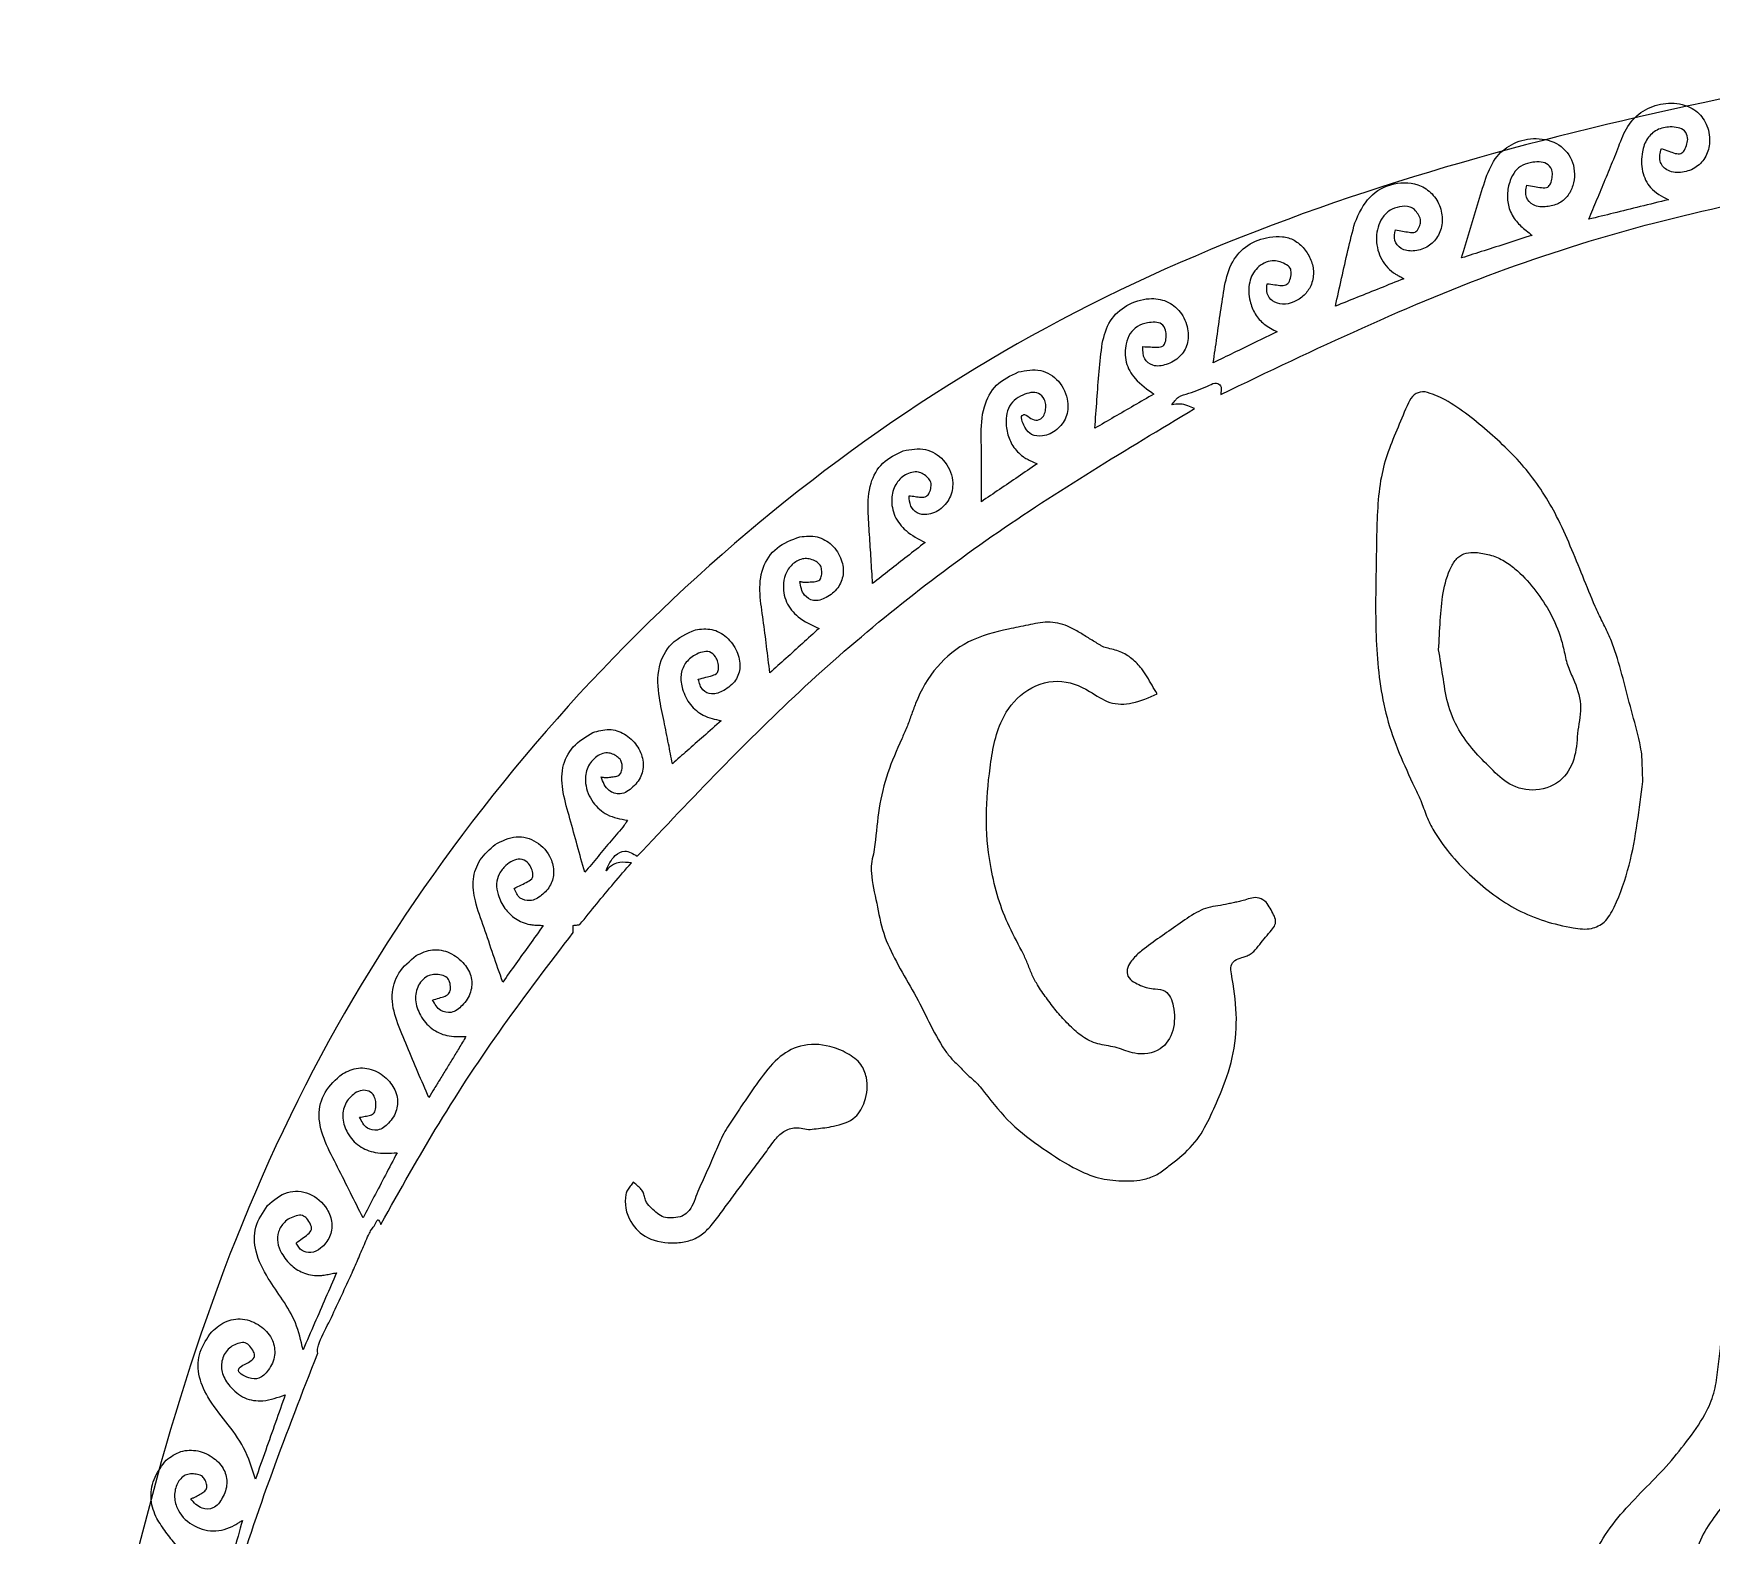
# Model space of a CAD drawing. Extents: x 5.5 to 104.1, y 3.5 to 34.4.
# Drawn here: x 73.72 to 85.98, y 23.42 to 34.4 of the extents above; entities that cross this region are included whole.
import ezdxf

# ---------------------------------------------------------------- set-up
doc = ezdxf.new("R2010")
doc.units = 0
doc.layers.add('Hallsi_Goblin_Coin_Outlines', color=7, linetype='CONTINUOUS')

msp = doc.modelspace()

# ---------------------------------------------------------------- linework, layer by layer
at = {"layer": 'Hallsi_Goblin_Coin_Outlines', "color": 7}
for points in [[(85.267375, 33.481397)], [(84.332513, 33.342756)], [(83.375075, 33.016083)], [(82.422575, 32.553592)], [(81.52793, 32.134844)], [(80.915508, 31.926)], [(80.074133, 31.349914)], [(79.317425, 30.720558)], [(78.555072, 30.041108)], [(83.987708, 29.895305)], [(81.92925, 29.573572)], [(77.804714, 29.289692)], [(85.480311, 28.931516)], [(77.089633, 28.471247)], [(76.513547, 27.659153)], [(75.973797, 26.794495)], [(79.379972, 26.386578)], [(75.427344, 25.832117)], [(75.018122, 24.908192)], [(74.685805, 23.970156)]]:
    msp.add_lwpolyline(points, close=True, dxfattribs=at)
for points, knots in [([(88.60183, 34.400031), (86.001882, 33.942829), (80.857186, 33.038132), (74.931574, 27.039906), (74.12607, 21.833626), (73.716019, 19.183314)], [0, 0, 0, 0, 7.789711, 15.41404, 23.319789, 23.319789, 23.319789, 23.319789]), ([(85.267375, 33.481397), (85.277145, 33.506496), (85.296682, 33.556682), (85.325089, 33.632061), (85.36952, 33.729118), (85.458259, 33.831909), (85.608185, 33.894063), (85.758457, 33.893951), (85.885976, 33.834058), (85.959322, 33.724787), (85.976841, 33.601036), (85.942483, 33.48734), (85.862358, 33.408827), (85.759385, 33.378388), (85.656809, 33.388484), (85.591844, 33.469507), (85.607747, 33.528004), (85.616272, 33.559361)], [0, 0, 0, 0, 0.080802, 0.161572, 0.241602, 0.400723, 0.554768, 0.714349, 0.838489, 0.961312, 1.092842, 1.201181, 1.305879, 1.414501, 1.516154, 1.596105, 1.688476, 1.688476, 1.688476, 1.688476]), ([(84.332513, 33.342756), (84.355199, 33.3988), (84.39764, 33.503646), (84.536763, 33.609155), (84.701946, 33.645119), (84.874263, 33.604154), (84.985382, 33.461152), (84.984937, 33.311016), (84.933699, 33.207399), (84.863801, 33.151235), (84.775771, 33.130257), (84.682991, 33.132077), (84.615434, 33.204769), (84.62574, 33.261344), (84.631316, 33.291956)], [0, 0, 0, 0, 0.178424, 0.333788, 0.501189, 0.673379, 0.835217, 1.00468, 1.093598, 1.175201, 1.263752, 1.362682, 1.437784, 1.526329, 1.526329, 1.526329, 1.526329]), ([(85.616272, 33.559361), (85.634234, 33.553174), (85.668331, 33.541429), (85.7132, 33.523594), (85.759962, 33.516622), (85.789341, 33.551647), (85.803891, 33.591288), (85.812455, 33.640918), (85.790574, 33.69304), (85.735826, 33.714853), (85.66666, 33.720034), (85.581594, 33.703309), (85.504663, 33.633797), (85.469264, 33.522829), (85.46725, 33.394577), (85.531717, 33.255947), (85.619809, 33.210282), (85.667777, 33.185417)], [0, 0, 0, 0, 0.056664, 0.107568, 0.148768, 0.184285, 0.232347, 0.276967, 0.332716, 0.385271, 0.44384, 0.541472, 0.63571, 0.739246, 0.881941, 1.013947, 1.171758, 1.171758, 1.171758, 1.171758]), ([(82.396469, 31.762311), (83.08264, 32.091314), (84.452899, 32.748323), (86.669675, 33.315728), (88.57215, 33.489925), (90.095183, 33.423266), (91.226756, 33.289342), (91.959508, 33.12502), (92.322577, 33.0436)], [0, 0, 0, 0, 2.278412, 4.549913, 6.821731, 7.983031, 9.118994, 10.234635, 10.234635, 10.234635, 10.234635]), ([(84.631316, 33.291956), (84.650415, 33.288548), (84.686765, 33.282064), (84.736075, 33.273584), (84.784214, 33.269329), (84.8096, 33.305964), (84.818507, 33.344676), (84.821892, 33.39479), (84.794205, 33.446264), (84.734585, 33.463523), (84.670686, 33.460346), (84.601853, 33.44333), (84.542181, 33.394863), (84.50405, 33.317788), (84.484665, 33.22359), (84.498566, 33.117091), (84.541528, 33.040482), (84.58959, 32.991197), (84.629685, 32.959158), (84.656551, 32.936472), (84.670475, 32.924714)], [0, 0, 0, 0, 0.057776, 0.109958, 0.155501, 0.186522, 0.232476, 0.275478, 0.335218, 0.389879, 0.451128, 0.527527, 0.598103, 0.67383, 0.781121, 0.882538, 0.989382, 1.037702, 1.088527, 1.143206, 1.143206, 1.143206, 1.143206]), ([(85.086047, 33.042542), (85.105795, 33.090293), (85.145796, 33.187019), (85.206268, 33.333292), (85.246928, 33.43184), (85.267375, 33.481397)], [0, 0, 0, 0, 0.15502, 0.314014, 0.474841, 0.474841, 0.474841, 0.474841]), ([(83.375075, 33.016083), (83.405449, 33.084409), (83.463727, 33.215503), (83.656692, 33.319991), (83.838695, 33.309634), (83.955754, 33.221965), (84.010888, 33.118246), (84.019264, 33.00395), (83.981128, 32.901878), (83.903032, 32.830809), (83.807233, 32.80406), (83.714033, 32.816184), (83.655466, 32.886259), (83.666697, 32.938235), (83.672466, 32.964931)], [0, 0, 0, 0, 0.218896, 0.419993, 0.617057, 0.729528, 0.844403, 0.958934, 1.063278, 1.160285, 1.264001, 1.353732, 1.427731, 1.505871, 1.505871, 1.505871, 1.505871]), ([(84.155772, 32.759614), (84.174879, 32.823845), (84.213334, 32.953113), (84.270436, 33.148049), (84.311781, 33.277728), (84.332513, 33.342756)], [0, 0, 0, 0, 0.20104, 0.404603, 0.609354, 0.609354, 0.609354, 0.609354]), ([(83.672466, 32.964931), (83.689519, 32.961705), (83.722602, 32.955446), (83.768851, 32.947653), (83.813465, 32.941132), (83.840674, 32.971433), (83.853038, 33.003438), (83.858204, 33.043623), (83.837945, 33.079782), (83.814519, 33.112895), (83.767732, 33.139958), (83.702193, 33.137318), (83.627718, 33.112281), (83.555838, 33.037031), (83.521526, 32.909658), (83.551705, 32.760675), (83.622182, 32.672208), (83.679238, 32.637991), (83.704692, 32.623913), (83.722804, 32.613604), (83.732791, 32.607919)], [0, 0, 0, 0, 0.051735, 0.100368, 0.145148, 0.173395, 0.213756, 0.248753, 0.290013, 0.333569, 0.369737, 0.446865, 0.521081, 0.601506, 0.747938, 0.897547, 1.044219, 1.068964, 1.09701, 1.131484, 1.131484, 1.131484, 1.131484]), ([(85.667777, 33.185417), (85.598742, 33.168443), (85.465091, 33.135582), (85.271187, 33.087929), (85.146303, 33.057314), (85.086047, 33.042542)], [0, 0, 0, 0, 0.213274, 0.412896, 0.599019, 0.599019, 0.599019, 0.599019]), ([(83.233258, 32.407189), (83.248456, 32.475074), (83.278829, 32.610735), (83.322669, 32.814521), (83.357611, 32.948917), (83.375075, 33.016083)], [0, 0, 0, 0, 0.208701, 0.417071, 0.625245, 0.625245, 0.625245, 0.625245]), ([(82.422575, 32.553592), (82.43712, 32.615519), (82.464162, 32.730653), (82.587238, 32.864424), (82.725722, 32.912697), (82.844619, 32.920654), (82.936872, 32.893949), (83.008088, 32.829214), (83.05831, 32.747382), (83.078822, 32.651329), (83.060529, 32.557969), (83.006632, 32.48169), (82.932916, 32.433848), (82.849527, 32.413535), (82.772182, 32.436577), (82.725612, 32.499653), (82.730751, 32.547053), (82.733372, 32.571231)], [0, 0, 0, 0, 0.188244, 0.349977, 0.520308, 0.615264, 0.704629, 0.799671, 0.896919, 0.988892, 1.087892, 1.173009, 1.262113, 1.34653, 1.422799, 1.490806, 1.561609, 1.561609, 1.561609, 1.561609]), ([(84.670475, 32.924714), (84.611234, 32.905651), (84.494545, 32.868104), (84.322959, 32.813126), (84.210627, 32.777172), (84.155772, 32.759614)], [0, 0, 0, 0, 0.186697, 0.367743, 0.540534, 0.540534, 0.540534, 0.540534]), ([(82.733372, 32.571231), (82.752309, 32.568993), (82.788073, 32.564766), (82.835266, 32.556467), (82.883009, 32.560544), (82.903416, 32.603443), (82.911984, 32.643348), (82.906451, 32.691427), (82.864223, 32.716586), (82.820473, 32.735969), (82.746519, 32.742439), (82.652857, 32.696298), (82.593765, 32.577662), (82.599961, 32.454031), (82.641647, 32.347928), (82.711675, 32.268784), (82.773918, 32.236757), (82.80675, 32.219864)], [0, 0, 0, 0, 0.056892, 0.107448, 0.147348, 0.186448, 0.236293, 0.273714, 0.320537, 0.371993, 0.419199, 0.538412, 0.657876, 0.796833, 0.897125, 0.995693, 1.105727, 1.105727, 1.105727, 1.105727]), ([(82.340377, 31.993028), (82.349187, 32.054977), (82.36687, 32.179328), (82.392849, 32.366395), (82.412654, 32.491119), (82.422575, 32.553592)], [0, 0, 0, 0, 0.187717, 0.376809, 0.566569, 0.566569, 0.566569, 0.566569]), ([(83.732791, 32.607919), (83.675095, 32.584714), (83.56206, 32.539251), (83.395536, 32.472375), (83.286723, 32.428665), (83.233258, 32.407189)], [0, 0, 0, 0, 0.186566, 0.365503, 0.538355, 0.538355, 0.538355, 0.538355]), ([(81.52793, 32.134844), (81.54268, 32.192643), (81.571217, 32.304467), (81.705331, 32.422726), (81.856318, 32.47166), (82.00275, 32.45277), (82.108159, 32.367537), (82.160036, 32.250006), (82.159182, 32.128278), (82.098762, 32.028579), (82.004064, 31.976902), (81.903534, 31.96019), (81.824511, 32.021419), (81.825493, 32.079795), (81.826027, 32.111561)], [0, 0, 0, 0, 0.175243, 0.339049, 0.5106, 0.638765, 0.764754, 0.898937, 1.011662, 1.117055, 1.230885, 1.328451, 1.404213, 1.494651, 1.494651, 1.494651, 1.494651]), ([(81.826027, 32.111561), (81.844588, 32.110624), (81.879959, 32.108839), (81.927783, 32.105668), (81.973955, 32.109195), (81.993651, 32.147858), (81.996594, 32.187389), (81.995184, 32.235028), (81.967418, 32.281952), (81.91205, 32.29167), (81.85201, 32.284794), (81.783911, 32.264653), (81.727453, 32.207282), (81.694455, 32.115838), (81.69132, 31.993693), (81.770536, 31.85865), (81.857069, 31.798353), (81.905755, 31.764428)], [0, 0, 0, 0, 0.055386, 0.10555, 0.1484, 0.179721, 0.224687, 0.267991, 0.322018, 0.371326, 0.425628, 0.505152, 0.578131, 0.657499, 0.792652, 0.930009, 1.10671, 1.10671, 1.10671, 1.10671]), ([(82.80675, 32.219864), (82.752438, 32.193444), (82.646347, 32.141835), (82.49092, 32.066161), (82.389752, 32.017014), (82.340377, 31.993028)], [0, 0, 0, 0, 0.181191, 0.353933, 0.518611, 0.518611, 0.518611, 0.518611]), ([(81.474308, 31.514308), (81.479564, 31.583891), (81.490026, 31.722392), (81.5039, 31.929614), (81.519935, 32.066558), (81.52793, 32.134844)], [0, 0, 0, 0, 0.209351, 0.4167, 0.622924, 0.622924, 0.622924, 0.622924]), ([(80.644927, 30.977381), (80.645119, 31.030862), (80.645497, 31.136545), (80.647507, 31.293854), (80.641796, 31.471839), (80.647639, 31.65972), (80.743811, 31.84592), (80.857607, 31.898995), (80.915508, 31.926)], [0, 0, 0, 0, 0.160464, 0.317085, 0.471687, 0.695469, 0.875979, 1.062966, 1.062966, 1.062966, 1.062966]), ([(80.915508, 31.926), (80.970727, 31.936652), (81.077112, 31.957174), (81.223679, 31.864947), (81.285175, 31.72696), (81.272835, 31.592188), (81.200916, 31.496942), (81.106198, 31.452121), (81.007082, 31.460011), (80.961487, 31.516828), (80.922228, 31.608318), (80.955039, 31.613672), (80.957927, 31.614642), (80.97801, 31.61117), (81.002483, 31.583182), (81.056335, 31.565204), (81.100474, 31.597399), (81.114849, 31.642705), (81.117373, 31.685933), (81.10644, 31.73447), (81.066021, 31.774566), (81.004321, 31.778143), (80.94315, 31.757184), (80.882178, 31.721767), (80.836538, 31.659924), (80.822125, 31.574885), (80.830504, 31.479518), (80.870597, 31.380264), (80.928195, 31.320122), (80.979098, 31.288817), (81.014134, 31.272417), (81.038535, 31.260192), (81.05168, 31.253606)], [0, 0, 0, 0, 0.163294, 0.314607, 0.478005, 0.592988, 0.704292, 0.819079, 0.898935, 0.971073, 1.062598, 1.065817, 1.069112, 1.071571, 1.12585, 1.174464, 1.227122, 1.26836, 1.314586, 1.355853, 1.414722, 1.469796, 1.531619, 1.607612, 1.677992, 1.754049, 1.860847, 1.962212, 2.069392, 2.103446, 2.141217, 2.185333, 2.185333, 2.185333, 2.185333]), ([(82.036636, 31.686111), (82.044374, 31.695142), (82.057115, 31.710012), (82.071023, 31.730708), (82.103399, 31.754677), (82.162345, 31.768101), (82.237753, 31.79857), (82.303089, 31.823721), (82.357065, 31.851871), (82.403364, 31.824692), (82.39777, 31.790717), (82.395567, 31.771316), (82.396451, 31.766757), (82.396463, 31.763842), (82.396469, 31.762311)], [0, 0, 0, 0, 0.035723, 0.058822, 0.074028, 0.155187, 0.236262, 0.317113, 0.370936, 0.404418, 0.453793, 0.458859, 0.463003, 0.467592, 0.467592, 0.467592, 0.467592]), ([(85.480311, 28.931516), (85.467516, 28.831209), (85.441399, 28.626479), (85.387352, 28.314567), (85.303624, 28.072339), (85.213672, 27.90219), (85.096775, 27.844331), (84.871953, 27.872696), (84.559515, 27.969457), (84.219985, 28.22731), (84.007176, 28.467895), (83.901483, 28.663922), (83.864892, 28.779645), (83.749691, 29.017104), (83.584924, 29.387812), (83.521669, 29.932911), (83.528026, 30.369292), (83.533569, 30.704019), (83.539452, 30.933281), (83.560671, 31.148836), (83.615102, 31.345609), (83.692731, 31.52204), (83.746566, 31.662672), (83.8006, 31.763357), (83.874073, 31.789144), (83.927845, 31.769288), (83.966529, 31.753023), (83.990309, 31.745904), (84.125475, 31.674561), (84.345851, 31.501741), (84.640642, 31.220805), (84.831704, 30.923759), (84.951079, 30.65357), (85.041813, 30.4322), (85.11475, 30.246859), (85.182599, 30.103427), (85.236062, 29.998362), (85.291889, 29.849058), (85.343609, 29.655203), (85.404107, 29.420762), (85.455172, 29.241349), (85.476349, 29.109412), (85.476421, 29.024166), (85.478947, 28.96401), (85.480311, 28.931516)], [0, 0, 0, 0, 0.303584, 0.619624, 0.945327, 1.076342, 1.179954, 1.312877, 1.74093, 2.150884, 2.574458, 2.693904, 2.816065, 2.937266, 3.485378, 4.022088, 4.565902, 4.796132, 5.026164, 5.254163, 5.443633, 5.636327, 5.829548, 5.90237, 5.966072, 6.042804, 6.067615, 6.092518, 6.11692, 6.52495, 6.926798, 7.33444, 7.573317, 7.812764, 8.052229, 8.170507, 8.288697, 8.405604, 8.647848, 8.890086, 9.132284, 9.206833, 9.289918, 9.387512, 9.387512, 9.387512, 9.387512]), ([(78.128916, 28.384817), (78.529148, 28.808784), (79.330243, 29.657387), (80.700494, 30.757751), (81.702486, 31.357836), (82.2035, 31.657889)], [0, 0, 0, 0, 1.747872, 3.498505, 5.249262, 5.249262, 5.249262, 5.249262]), ([(81.905755, 31.764428), (81.857289, 31.736299), (81.760945, 31.680384), (81.617105, 31.597054), (81.521758, 31.541804), (81.474308, 31.514308)], [0, 0, 0, 0, 0.168112, 0.334181, 0.498705, 0.498705, 0.498705, 0.498705]), ([(82.2035, 31.657889), (82.186906, 31.665396), (82.153331, 31.680586), (82.096542, 31.69579), (82.057267, 31.689445), (82.036636, 31.686111)], [0, 0, 0, 0, 0.054742, 0.110763, 0.172759, 0.172759, 0.172759, 0.172759]), ([(79.850119, 30.379775), (79.846228, 30.439598), (79.838496, 30.558486), (79.82798, 30.736179), (79.812862, 30.920021), (79.820721, 31.104594), (79.914076, 31.273557), (80.020211, 31.32419), (80.074133, 31.349914)], [0, 0, 0, 0, 0.179866, 0.357454, 0.533727, 0.734263, 0.904178, 1.079659, 1.079659, 1.079659, 1.079659]), ([(80.074133, 31.349914), (80.129079, 31.360097), (80.235538, 31.379826), (80.381007, 31.287871), (80.445199, 31.150427), (80.428365, 31.015157), (80.35641, 30.920835), (80.261621, 30.875689), (80.173276, 30.887828), (80.120701, 30.945982), (80.117932, 30.995109), (80.116466, 31.021125)], [0, 0, 0, 0, 0.1623, 0.31446, 0.476671, 0.591919, 0.705726, 0.81912, 0.890236, 0.958104, 1.0345, 1.0345, 1.0345, 1.0345]), ([(80.116466, 31.021125), (80.131401, 31.019255), (80.16097, 31.015553), (80.202256, 31.009305), (80.244278, 31.011666), (80.267638, 31.045525), (80.277865, 31.080985), (80.278873, 31.12219), (80.253597, 31.154729), (80.222786, 31.180257), (80.16611, 31.202602), (80.082626, 31.181252), (80.010117, 31.104764), (79.980504, 30.99232), (80.004082, 30.866358), (80.095381, 30.750319), (80.184521, 30.704958), (80.233589, 30.679989)], [0, 0, 0, 0, 0.044966, 0.089025, 0.127891, 0.160774, 0.20329, 0.239976, 0.278368, 0.321262, 0.359916, 0.456816, 0.556563, 0.664173, 0.793399, 0.927078, 1.090766, 1.090766, 1.090766, 1.090766]), ([(81.05168, 31.253606), (81.005452, 31.222178), (80.914003, 31.160006), (80.77841, 31.067944), (80.689044, 31.007312), (80.644927, 30.977381)], [0, 0, 0, 0, 0.167699, 0.331744, 0.491679, 0.491679, 0.491679, 0.491679]), ([(79.099408, 29.725725), (79.090964, 29.790795), (79.074219, 29.919839), (79.051521, 30.112748), (79.019974, 30.301558), (79.031261, 30.492589), (79.142363, 30.655633), (79.258303, 30.698632), (79.317425, 30.720558)], [0, 0, 0, 0, 0.196869, 0.390421, 0.582362, 0.771953, 0.950271, 1.135817, 1.135817, 1.135817, 1.135817]), ([(79.317425, 30.720558), (79.36071, 30.724828), (79.445018, 30.733145), (79.560557, 30.665614), (79.62635, 30.561242), (79.643566, 30.444487), (79.60028, 30.339659), (79.51856, 30.27496), (79.422645, 30.240615), (79.334487, 30.296003), (79.324108, 30.358335), (79.31813, 30.394239)], [0, 0, 0, 0, 0.127658, 0.248644, 0.378233, 0.486997, 0.590257, 0.701143, 0.79547, 0.872548, 0.977267, 0.977267, 0.977267, 0.977267]), ([(80.233589, 30.679989), (80.18971, 30.64563), (80.103182, 30.577875), (79.975361, 30.4778), (79.891412, 30.412095), (79.850119, 30.379775)], [0, 0, 0, 0, 0.167193, 0.329696, 0.487008, 0.487008, 0.487008, 0.487008]), ([(79.31813, 30.394239), (79.322066, 30.393454), (79.329617, 30.391949), (79.340435, 30.389239), (79.361451, 30.38929), (79.392268, 30.391), (79.430026, 30.39074), (79.467052, 30.403412), (79.478641, 30.441257), (79.47951, 30.477866), (79.469008, 30.51751), (79.435655, 30.541681), (79.398604, 30.558104), (79.342245, 30.565975), (79.273619, 30.535907), (79.216467, 30.46796), (79.189858, 30.364335), (79.209089, 30.239089), (79.308452, 30.117621), (79.404549, 30.075181), (79.458536, 30.051339)], [0, 0, 0, 0, 0.012051, 0.023119, 0.033276, 0.074832, 0.11545, 0.148148, 0.182202, 0.224131, 0.260065, 0.298961, 0.342013, 0.381929, 0.465975, 0.552736, 0.640446, 0.779532, 0.916137, 1.091264, 1.091264, 1.091264, 1.091264]), ([(83.987708, 29.895305), (83.9982, 29.832058), (84.019697, 29.702462), (84.04708, 29.501112), (84.124772, 29.313545), (84.239961, 29.156581), (84.369164, 29.028867), (84.50297, 28.895398), (84.704649, 28.848406), (84.904035, 28.93031), (84.995813, 29.117274), (85.000311, 29.305989), (85.04231, 29.497819), (84.984522, 29.658422), (84.925188, 29.78421), (84.904237, 29.893663), (84.868434, 30.029618), (84.797692, 30.184037), (84.685675, 30.347471), (84.571329, 30.471179), (84.460433, 30.553181), (84.361147, 30.591781), (84.269642, 30.607739), (84.187839, 30.606452), (84.120776, 30.570497), (84.057672, 30.468981), (84.014453, 30.310967), (83.999114, 30.10505), (83.991575, 29.966409), (83.987708, 29.895305)], [0, 0, 0, 0, 0.19245, 0.394334, 0.607538, 0.79329, 0.974063, 1.154612, 1.350272, 1.558811, 1.74824, 1.936915, 2.126063, 2.323499, 2.431874, 2.543782, 2.655583, 2.853625, 3.049184, 3.248299, 3.356248, 3.459867, 3.564413, 3.634224, 3.70107, 3.782373, 3.984294, 4.187259, 4.400942, 4.400942, 4.400942, 4.400942]), ([(81.92925, 29.573572), (81.870685, 29.546428), (81.76245, 29.496263), (81.575724, 29.49254), (81.419716, 29.612381), (81.199577, 29.69625), (80.940521, 29.601506), (80.75833, 29.358458), (80.705043, 29.033269), (80.670625, 28.679155), (80.697138, 28.3665), (80.756138, 28.104511), (80.832548, 27.891949), (80.919696, 27.735497), (80.978501, 27.616152), (81.006639, 27.53485), (81.050415, 27.448515), (81.111661, 27.36062), (81.181254, 27.265837), (81.260024, 27.176268), (81.346095, 27.092836), (81.449448, 27.02099), (81.553814, 27.001567), (81.639284, 26.987162), (81.70123, 26.961773), (81.803261, 26.930447), (81.960895, 26.948075), (82.062646, 27.113678), (82.058127, 27.254092), (82.031992, 27.351533), (81.988934, 27.409039), (81.921758, 27.414849), (81.860659, 27.41965), (81.808247, 27.441164), (81.757054, 27.464658), (81.71076, 27.501589), (81.706212, 27.562351), (81.732458, 27.608592), (81.764913, 27.647137), (81.797739, 27.68038), (81.865081, 27.732458), (81.965676, 27.803853), (82.098427, 27.895734), (82.205955, 27.972454), (82.301537, 28.011897), (82.374835, 28.022834), (82.436282, 28.033902), (82.485014, 28.044956), (82.52167, 28.052467), (82.579552, 28.065214), (82.645776, 28.095656), (82.735617, 28.054622), (82.764842, 27.985111), (82.798123, 27.928121), (82.794627, 27.880486), (82.761405, 27.83971), (82.722033, 27.79398), (82.68028, 27.740343), (82.645279, 27.696504), (82.610851, 27.668176), (82.581342, 27.653449), (82.542165, 27.641797), (82.496689, 27.630181), (82.462714, 27.581383), (82.486744, 27.44516), (82.518627, 27.238484), (82.497621, 26.945589), (82.416329, 26.699938), (82.32377, 26.490518), (82.23073, 26.306256), (82.104269, 26.188115), (81.997641, 26.108124), (81.920631, 26.047128), (81.799877, 26.011191), (81.650443, 26.008352), (81.4757, 26.032646), (81.278295, 26.125283), (81.063452, 26.266644), (80.826143, 26.450409), (80.696414, 26.624649), (80.609857, 26.730938), (80.566317, 26.766039), (80.518899, 26.811183), (80.467113, 26.865025), (80.407642, 26.923844), (80.330853, 27.034424), (80.249211, 27.200551), (80.142219, 27.411057), (80.02176, 27.610582), (79.921327, 27.81896), (79.881588, 28.042166), (79.841919, 28.209664), (79.837786, 28.332025), (79.856792, 28.400228), (79.876163, 28.535805), (79.890286, 28.737072), (79.954842, 28.99781), (80.037989, 29.189634), (80.100868, 29.327463), (80.131774, 29.415518), (80.187516, 29.571763), (80.30342, 29.777808), (80.546848, 29.974326), (80.791411, 30.035824), (80.985862, 30.075757), (81.130108, 30.106031), (81.258802, 30.080588), (81.352495, 30.027498), (81.426851, 29.981584), (81.482834, 29.947138), (81.520227, 29.924754), (81.538738, 29.913855), (81.586339, 29.901718), (81.660545, 29.887371), (81.749284, 29.831984), (81.812047, 29.764898), (81.857044, 29.696744), (81.892697, 29.635157), (81.917031, 29.594159), (81.92925, 29.573572)], [0, 0, 0, 0, 0.193319, 0.357276, 0.525742, 0.770288, 1.031157, 1.287284, 1.646919, 2.000556, 2.357237, 2.581023, 2.805387, 3.031745, 3.117655, 3.204045, 3.289409, 3.407057, 3.524932, 3.642159, 3.764139, 3.88513, 4.012248, 4.077725, 4.144973, 4.211796, 4.399758, 4.564365, 4.742361, 4.80716, 4.867756, 4.942463, 4.996411, 5.053155, 5.1096, 5.168002, 5.218626, 5.276891, 5.3233, 5.370142, 5.416589, 5.578421, 5.740132, 5.901501, 5.972869, 6.047738, 6.122922, 6.160285, 6.197675, 6.234966, 6.339349, 6.400278, 6.508116, 6.55617, 6.595471, 6.642015, 6.709992, 6.777977, 6.845673, 6.877626, 6.910945, 6.943616, 7.000916, 7.046678, 7.10598, 7.399117, 7.686407, 7.972025, 8.171247, 8.374828, 8.58506, 8.681566, 8.776425, 8.876625, 9.052345, 9.222121, 9.400817, 9.700097, 9.994833, 10.293835, 10.34871, 10.404876, 10.460976, 10.545099, 10.62909, 10.711281, 10.947338, 11.183512, 11.419334, 11.647348, 11.87145, 12.095993, 12.16353, 12.235291, 12.306783, 12.57436, 12.839554, 13.10757, 13.20054, 13.293879, 13.387272, 13.698587, 13.989842, 14.297539, 14.442601, 14.588056, 14.73561, 14.822659, 14.910311, 14.997977, 15.019641, 15.041284, 15.061927, 15.166255, 15.266409, 15.369337, 15.439816, 15.511017, 15.582837, 15.582837, 15.582837, 15.582837]), ([(78.386797, 29.06215), (78.377052, 29.110477), (78.356281, 29.21349), (78.325369, 29.374789), (78.283911, 29.559272), (78.269798, 29.760732), (78.368708, 29.95919), (78.492021, 30.013394), (78.555072, 30.041108)], [0, 0, 0, 0, 0.147918, 0.315301, 0.492325, 0.71664, 0.908912, 1.110083, 1.110083, 1.110083, 1.110083]), ([(78.555072, 30.041108), (78.595177, 30.045947), (78.67642, 30.05575), (78.789914, 29.991373), (78.861686, 29.889797), (78.890344, 29.773629), (78.853651, 29.661959), (78.770529, 29.597962), (78.68115, 29.559513), (78.595959, 29.59777), (78.582795, 29.650679), (78.575533, 29.679864)], [0, 0, 0, 0, 0.118575, 0.240203, 0.368215, 0.484821, 0.586041, 0.70029, 0.79218, 0.86195, 0.947778, 0.947778, 0.947778, 0.947778]), ([(79.458536, 30.051339), (79.417723, 30.014345), (79.337003, 29.941177), (79.217343, 29.832584), (79.138418, 29.761072), (79.099408, 29.725725)], [0, 0, 0, 0, 0.165252, 0.326838, 0.484765, 0.484765, 0.484765, 0.484765]), ([(78.575533, 29.679864), (78.593648, 29.684504), (78.628114, 29.693332), (78.675106, 29.704297), (78.717943, 29.721928), (78.726662, 29.76478), (78.719529, 29.804108), (78.702927, 29.849699), (78.660625, 29.885309), (78.601917, 29.880939), (78.539494, 29.853364), (78.474378, 29.79989), (78.440688, 29.705183), (78.45769, 29.597191), (78.51037, 29.490713), (78.612421, 29.40446), (78.697911, 29.386202), (78.743455, 29.376475)], [0, 0, 0, 0, 0.055773, 0.106118, 0.148821, 0.181426, 0.226772, 0.269219, 0.325311, 0.377365, 0.435908, 0.530072, 0.620779, 0.723332, 0.849909, 0.970842, 1.108726, 1.108726, 1.108726, 1.108726]), ([(78.743455, 29.376475), (78.70009, 29.338258), (78.61665, 29.264724), (78.497765, 29.159948), (78.422245, 29.09339), (78.386797, 29.06215)], [0, 0, 0, 0, 0.173408, 0.333652, 0.4754, 0.4754, 0.4754, 0.4754]), ([(77.745094, 28.268047), (77.726844, 28.333745), (77.690703, 28.463844), (77.638506, 28.658188), (77.583016, 28.843466), (77.569522, 29.030686), (77.651817, 29.199086), (77.752924, 29.259002), (77.804714, 29.289692)], [0, 0, 0, 0, 0.204575, 0.405113, 0.60341, 0.785645, 0.954759, 1.132346, 1.132346, 1.132346, 1.132346]), ([(77.804714, 29.289692), (77.843964, 29.301157), (77.921461, 29.323793), (78.042419, 29.285818), (78.130168, 29.20111), (78.178929, 29.093472), (78.16996, 28.976749), (78.103713, 28.89012), (78.014744, 28.82719), (77.903948, 28.862207), (77.879057, 28.92746), (77.864686, 28.965136)], [0, 0, 0, 0, 0.120443, 0.237803, 0.35964, 0.477653, 0.581558, 0.692141, 0.798672, 0.882912, 0.998001, 0.998001, 0.998001, 0.998001]), ([(77.864686, 28.965136), (77.869952, 28.964297), (77.879984, 28.962697), (77.894202, 28.959524), (77.915756, 28.960328), (77.943978, 28.965681), (77.97761, 28.969014), (78.008986, 28.98473), (78.018554, 29.019071), (78.020389, 29.053157), (78.010988, 29.089434), (77.982486, 29.114566), (77.949724, 29.133574), (77.892666, 29.147678), (77.814163, 29.111083), (77.753974, 29.025113), (77.743371, 28.901468), (77.795852, 28.776878), (77.909691, 28.674892), (78.006562, 28.657551), (78.058008, 28.648342)], [0, 0, 0, 0, 0.016011, 0.030502, 0.043464, 0.080321, 0.116433, 0.14551, 0.178272, 0.2161, 0.249171, 0.285934, 0.326082, 0.362867, 0.457805, 0.561591, 0.666537, 0.815665, 0.951624, 1.105606, 1.105606, 1.105606, 1.105606]), ([(78.058008, 28.648342), (78.054919, 28.643613), (78.049341, 28.635071), (78.041962, 28.622968), (78.00661, 28.576675), (77.937848, 28.499143), (77.842278, 28.383428), (77.777604, 28.306644), (77.745094, 28.268047)], [0, 0, 0, 0, 0.016947, 0.030611, 0.042483, 0.191553, 0.341336, 0.492725, 0.492725, 0.492725, 0.492725]), ([(88.976233, 28.604421), (88.988061, 28.587942), (89.011696, 28.555013), (89.04697, 28.50557), (89.117098, 28.40926), (89.225795, 28.268814), (89.369581, 28.081781), (89.515669, 27.8711), (89.65584, 27.633392), (89.779863, 27.360536), (89.828368, 27.096536), (89.85867, 26.86194), (89.903267, 26.662473), (89.932003, 26.439175), (89.931736, 26.193582), (89.921395, 25.927721), (89.928009, 25.662545), (89.913686, 25.397977), (89.848457, 25.143212), (89.816828, 24.95444), (89.787708, 24.835535), (89.765975, 24.787475), (89.744781, 24.731451), (89.729177, 24.666426), (89.710529, 24.595282), (89.696272, 24.536771), (89.677338, 24.495817), (89.66215, 24.474885), (89.629912, 24.436673), (89.625792, 24.359847), (89.59219, 24.271226), (89.564768, 24.134846), (89.533329, 23.953044), (89.496416, 23.722997), (89.461368, 23.507622), (89.474583, 23.302563), (89.565069, 23.13332), (89.698405, 23.009534), (89.84396, 22.910071), (89.989918, 22.823389), (90.194246, 22.730797), (90.477467, 22.704444), (90.772169, 22.901477), (90.826245, 23.199328), (90.775199, 23.436648), (90.717659, 23.626882), (90.631856, 23.878216), (90.564189, 24.200804), (90.595912, 24.598514), (90.718335, 24.878719), (90.842894, 25.049267), (90.917563, 25.139327), (91.012031, 25.281551), (91.118742, 25.4748), (91.217665, 25.739732), (91.191314, 25.950209), (91.150207, 26.077743), (91.139463, 26.135988), (91.130042, 26.184086), (91.132094, 26.22636), (91.144997, 26.25195), (91.147161, 26.299853), (91.182897, 26.268612), (91.209911, 26.26169), (91.246532, 26.221658), (91.266972, 26.151043), (91.305759, 26.063546), (91.362819, 25.922914), (91.427273, 25.725318), (91.455572, 25.462914), (91.457397, 25.234239), (91.431528, 25.041475), (91.388673, 24.888433), (91.340168, 24.748259), (91.313519, 24.610026), (91.314028, 24.478386), (91.338962, 24.29128), (91.402025, 24.054192), (91.508823, 23.771411), (91.629643, 23.536473), (91.729279, 23.332854), (91.800211, 23.158119), (91.863047, 23.003336), (91.924152, 22.871473), (91.977011, 22.759849), (92.032332, 22.618241), (92.087812, 22.446558), (92.150394, 22.247307), (92.201094, 22.064806), (92.233073, 21.897617), (92.248392, 21.747496), (92.262987, 21.587278), (92.267239, 21.416871), (92.247097, 21.236371), (92.204698, 21.108556), (92.182892, 21.02179), (92.180659, 20.978511), (92.171402, 20.906244), (92.151026, 20.806045), (92.128684, 20.676489), (92.097978, 20.538843), (92.057386, 20.393924), (92.010575, 20.240923), (91.97011, 20.110259), (91.932944, 20.002988), (91.899507, 19.919261), (91.850889, 19.785461), (91.79976, 19.597802), (91.755729, 19.354688), (91.738198, 19.126721), (91.733009, 18.916733), (91.741588, 18.725798), (91.759342, 18.558576), (91.81126, 18.423415), (91.891048, 18.335175), (91.958275, 18.280478), (91.999824, 18.239897), (92.01936, 18.21926), (92.053257, 18.199153), (92.100828, 18.184049), (92.157867, 18.163309), (92.247478, 18.148482), (92.367731, 18.157095), (92.509292, 18.21483), (92.651922, 18.33399), (92.77481, 18.516144), (92.823272, 18.760033), (92.810555, 18.960961), (92.791299, 19.122366), (92.780434, 19.243121), (92.770203, 19.377593), (92.784638, 19.526025), (92.841175, 19.678432), (92.898595, 19.778984), (92.93685, 19.838296), (92.950073, 19.859197), (92.981605, 19.929278), (93.032329, 20.047152), (93.138523, 20.193471), (93.24184, 20.299871), (93.338093, 20.368126), (93.416973, 20.402446), (93.471207, 20.440534), (93.514473, 20.44602), (93.533677, 20.44089), (93.552831, 20.428017), (93.556895, 20.403262), (93.561526, 20.37764), (93.553341, 20.33747), (93.528636, 20.289436), (93.499626, 20.227911), (93.45939, 20.138166), (93.426159, 20.014223), (93.413972, 19.855455), (93.442993, 19.679428), (93.48842, 19.486919), (93.5305, 19.273881), (93.575213, 19.073046), (93.635685, 18.888238), (93.700987, 18.717963), (93.75088, 18.542192), (93.774538, 18.361157), (93.78494, 18.178858), (93.783812, 17.988624), (93.773154, 17.791298), (93.751559, 17.587421), (93.722787, 17.382835), (93.67995, 17.179125), (93.626106, 16.976512), (93.588402, 16.785917), (93.546591, 16.611992), (93.484974, 16.460993), (93.416305, 16.280526), (93.325101, 16.075888), (93.183712, 15.864116), (93.044227, 15.692729), (92.921742, 15.54885), (92.817828, 15.43036), (92.704656, 15.33381), (92.602813, 15.236245), (92.522667, 15.130851), (92.453711, 15.043804), (92.389304, 14.982081), (92.336046, 14.941065), (92.237319, 14.868332), (92.093382, 14.763995), (91.89814, 14.635537), (91.724099, 14.548974), (91.586375, 14.476334), (91.488811, 14.412796), (91.408044, 14.358989), (91.335925, 14.331206), (91.279987, 14.319804), (91.199798, 14.29283), (91.100833, 14.241211), (90.976697, 14.180725), (90.845289, 14.124735), (90.704059, 14.082555), (90.556793, 14.045017), (90.426433, 14.012758), (90.315606, 13.977376), (90.222597, 13.945714), (90.119907, 13.918367), (90.007229, 13.899817), (89.886283, 13.88321), (89.790361, 13.870977), (89.720479, 13.85708), (89.676741, 13.84403), (89.641761, 13.835942), (89.617888, 13.825798), (89.605242, 13.816732), (89.540279, 13.809668), (89.428185, 13.835256), (89.265256, 13.807869), (89.073749, 13.810479), (88.85512, 13.830126), (88.608043, 13.83834), (88.402845, 13.84646), (88.241661, 13.875654), (88.125883, 13.913731), (87.95245, 13.968012), (87.718688, 14.027712), (87.429201, 14.107703), (87.173575, 14.182565), (86.955259, 14.262488), (86.773737, 14.342947), (86.553131, 14.454204), (86.29321, 14.594784), (85.994128, 14.76481), (85.779237, 14.880142), (85.656524, 14.955075), (85.622194, 14.98192), (85.533252, 15.069882), (85.395142, 15.223363), (85.19994, 15.435092), (85.011161, 15.623165), (84.848198, 15.806256), (84.724705, 15.99227), (84.576431, 16.22986), (84.412872, 16.525381), (84.263977, 16.891535), (84.182969, 17.183635), (84.13763, 17.388461), (84.117057, 17.503136), (84.138933, 17.61247), (84.165531, 17.715054), (84.135961, 17.812297), (84.101968, 17.968342), (84.112495, 18.195638), (84.153247, 18.481172), (84.224857, 18.765802), (84.311253, 19.049871), (84.424504, 19.329543), (84.55097, 19.539863), (84.651543, 19.698859), (84.704131, 19.822101), (84.720333, 19.948172), (84.753039, 20.069617), (84.837378, 20.159799), (84.899681, 20.211259), (84.931989, 20.237943)], [0, 0, 0, 0, 0.060854, 0.121598, 0.182208, 0.418251, 0.654322, 0.889934, 1.186748, 1.482023, 1.782939, 1.987192, 2.192, 2.395511, 2.661152, 2.927524, 3.193597, 3.457186, 3.718738, 3.98004, 4.031994, 4.084935, 4.137879, 4.211497, 4.285179, 4.35879, 4.391581, 4.419667, 4.436266, 4.540498, 4.63451, 4.72289, 4.955958, 5.189014, 5.421544, 5.610538, 5.793176, 5.981432, 6.151328, 6.321871, 6.489754, 6.824199, 7.125736, 7.459991, 7.65616, 7.855576, 8.055202, 8.453592, 8.834728, 9.233751, 9.350754, 9.468042, 9.58445, 9.862078, 10.131636, 10.416041, 10.474976, 10.534132, 10.592979, 10.623312, 10.655707, 10.688366, 10.720581, 10.75255, 10.779527, 10.87509, 10.970922, 11.066823, 11.330458, 11.590891, 11.855164, 12.014934, 12.172495, 12.331068, 12.459765, 12.592583, 12.723976, 13.025295, 13.326086, 13.629131, 13.817236, 14.005938, 14.194664, 14.318311, 14.441887, 14.565084, 14.774057, 14.983005, 15.191698, 15.341892, 15.492994, 15.644172, 15.824499, 16.003811, 16.185288, 16.227814, 16.27141, 16.314884, 16.446362, 16.577919, 16.709311, 16.869217, 17.029272, 17.18933, 17.27955, 17.369752, 17.459766, 17.70652, 17.952125, 18.199879, 18.391662, 18.581858, 18.773379, 18.893928, 19.008569, 19.125232, 19.154124, 19.182913, 19.210015, 19.271174, 19.3322, 19.391809, 19.542427, 19.687116, 19.843019, 20.094384, 20.329442, 20.574649, 20.696016, 20.817273, 20.938344, 21.100392, 21.259871, 21.422096, 21.44688, 21.471708, 21.496148, 21.677152, 21.855371, 22.035005, 22.120126, 22.206857, 22.293797, 22.312752, 22.3355, 22.352366, 22.378504, 22.405742, 22.431128, 22.499043, 22.567265, 22.635366, 22.793831, 22.949517, 23.109145, 23.326361, 23.543481, 23.760484, 23.943081, 24.126151, 24.307668, 24.489553, 24.672581, 24.855216, 25.059957, 25.265164, 25.470115, 25.679473, 25.889233, 26.098751, 26.262496, 26.424649, 26.587071, 26.84224, 27.094497, 27.348215, 27.504916, 27.661649, 27.819994, 27.950772, 28.083677, 28.216637, 28.283389, 28.350674, 28.418139, 28.651308, 28.884101, 29.118005, 29.23402, 29.350796, 29.467474, 29.523754, 29.581347, 29.638469, 29.776906, 29.915317, 30.053002, 30.204756, 30.356869, 30.509062, 30.607423, 30.705771, 30.8038, 30.9258, 31.048026, 31.170119, 31.215819, 31.261511, 31.30709, 31.323072, 31.339259, 31.352623, 31.515635, 31.678806, 31.842263, 32.089559, 32.336962, 32.584103, 32.704536, 32.826878, 32.949293, 33.249799, 33.550306, 33.850446, 34.048523, 34.247281, 34.445728, 34.789613, 35.13367, 35.477824, 35.521118, 35.564744, 35.608168, 35.896135, 36.184064, 36.471905, 36.695732, 36.917751, 37.140481, 37.536284, 37.929104, 38.323805, 38.442513, 38.560665, 38.667933, 38.775232, 38.87088, 38.965824, 39.255521, 39.543139, 39.832697, 40.134202, 40.433969, 40.734866, 40.868589, 40.998842, 41.131827, 41.250331, 41.367456, 41.493611, 41.493611, 41.493611, 41.493611]), ([(77.145725, 27.464772), (77.122632, 27.531336), (77.076738, 27.663626), (77.010297, 27.86199), (76.944282, 28.041793), (76.918641, 28.215245), (76.973041, 28.36851), (77.050177, 28.43648), (77.089633, 28.471247)], [0, 0, 0, 0, 0.211381, 0.420105, 0.627329, 0.786704, 0.935564, 1.091442, 1.091442, 1.091442, 1.091442]), ([(77.089633, 28.471247), (77.139837, 28.496782), (77.236636, 28.546014), (77.403484, 28.500976), (77.497594, 28.389912), (77.525958, 28.271215), (77.501154, 28.171347), (77.435535, 28.097925), (77.354313, 28.05015), (77.262477, 28.073016), (77.240931, 28.123435), (77.229333, 28.150572)], [0, 0, 0, 0, 0.163929, 0.316068, 0.477104, 0.577369, 0.672291, 0.772503, 0.867714, 0.939806, 1.02384, 1.02384, 1.02384, 1.02384]), ([(77.229333, 28.150572), (77.24727, 28.159258), (77.281034, 28.175609), (77.326721, 28.197244), (77.367589, 28.222433), (77.367864, 28.266942), (77.353461, 28.304078), (77.326969, 28.34665), (77.274687, 28.371041), (77.215144, 28.354892), (77.162804, 28.315315), (77.116473, 28.259539), (77.09383, 28.182412), (77.111245, 28.09317), (77.156181, 28.002744), (77.23588, 27.921872), (77.315468, 27.889758), (77.373086, 27.882568), (77.406012, 27.881506), (77.42952, 27.880072), (77.442411, 27.879286)], [0, 0, 0, 0, 0.059391, 0.111799, 0.156504, 0.188691, 0.23443, 0.276709, 0.336324, 0.391946, 0.452783, 0.531741, 0.605636, 0.685297, 0.79834, 0.904887, 1.018962, 1.047058, 1.07897, 1.117718, 1.117718, 1.117718, 1.117718]), ([(77.709464, 27.885989), (77.750528, 27.936759), (77.832655, 28.038296), (77.958024, 28.188912), (78.04348, 28.287748), (78.08623, 28.337192)], [0, 0, 0, 0, 0.195896, 0.391777, 0.587861, 0.587861, 0.587861, 0.587861]), ([(77.901375, 28.279336), (77.918542, 28.319734), (77.945812, 28.383905), (78.04618, 28.438359), (78.099111, 28.404105), (78.128916, 28.384817)], [0, 0, 0, 0, 0.129433, 0.205604, 0.30378, 0.30378, 0.30378, 0.30378]), ([(78.08623, 28.337192), (78.058419, 28.340041), (78.013873, 28.344604), (77.946241, 28.326), (77.917893, 28.296517), (77.901375, 28.279336)], [0, 0, 0, 0, 0.083384, 0.133562, 0.203632, 0.203632, 0.203632, 0.203632]), ([(77.442411, 27.879286), (77.408547, 27.831935), (77.341836, 27.738652), (77.242866, 27.600534), (77.177866, 27.509692), (77.145725, 27.464772)], [0, 0, 0, 0, 0.174643, 0.344046, 0.509749, 0.509749, 0.509749, 0.509749]), ([(77.661133, 27.826722), (77.660995, 27.832741), (77.660716, 27.844858), (77.663191, 27.860804), (77.655562, 27.883752), (77.677965, 27.879525), (77.692518, 27.88366), (77.703785, 27.885209), (77.709464, 27.885989)], [0, 0, 0, 0, 0.017717, 0.035671, 0.05293, 0.068503, 0.085144, 0.102054, 0.102054, 0.102054, 0.102054]), ([(76.255666, 25.694181), (76.39424, 25.941852), (76.671536, 26.437461), (77.141586, 27.149744), (77.487843, 27.600923), (77.661133, 27.826722)], [0, 0, 0, 0, 0.851232, 1.703379, 2.557117, 2.557117, 2.557117, 2.557117]), ([(76.604916, 26.620575), (76.578647, 26.682521), (76.525877, 26.806958), (76.447825, 26.994905), (76.367591, 27.176222), (76.321614, 27.361836), (76.375204, 27.54456), (76.466351, 27.620059), (76.513547, 27.659153)], [0, 0, 0, 0, 0.201891, 0.405554, 0.610028, 0.798458, 0.966591, 1.147137, 1.147137, 1.147137, 1.147137]), ([(76.513547, 27.659153), (76.552712, 27.677839), (76.630482, 27.714945), (76.765089, 27.686674), (76.865468, 27.60832), (76.92494, 27.501913), (76.91823, 27.384997), (76.858636, 27.296354), (76.778568, 27.232858), (76.679169, 27.25149), (76.649886, 27.304316), (76.633491, 27.333892)], [0, 0, 0, 0, 0.127128, 0.25244, 0.387746, 0.500273, 0.604341, 0.719935, 0.814953, 0.891092, 0.987945, 0.987945, 0.987945, 0.987945]), ([(76.633491, 27.333892), (76.649179, 27.338878), (76.679554, 27.348534), (76.721856, 27.359892), (76.759909, 27.381977), (76.765544, 27.42511), (76.76087, 27.463377), (76.741199, 27.503536), (76.697321, 27.516591), (76.652947, 27.524286), (76.586497, 27.512135), (76.520579, 27.445391), (76.499513, 27.331387), (76.539671, 27.216214), (76.620422, 27.120165), (76.742205, 27.063318), (76.830169, 27.065841), (76.877261, 27.067192)], [0, 0, 0, 0, 0.049196, 0.095257, 0.133728, 0.170452, 0.215852, 0.251422, 0.295915, 0.344308, 0.38764, 0.493116, 0.600626, 0.720025, 0.847065, 0.968356, 1.108108, 1.108108, 1.108108, 1.108108]), ([(76.877261, 27.067192), (76.860358, 27.03925), (76.827669, 26.98521), (76.77969, 26.906071), (76.733738, 26.830322), (76.688962, 26.757244), (76.646027, 26.687593), (76.618253, 26.642317), (76.604916, 26.620575)], [0, 0, 0, 0, 0.09797, 0.189472, 0.277642, 0.36376, 0.446587, 0.523106, 0.523106, 0.523106, 0.523106]), ([(79.379972, 26.386578), (79.399276, 26.38884), (79.439199, 26.393518), (79.500588, 26.399872), (79.597826, 26.417906), (79.725896, 26.454172), (79.805637, 26.603724), (79.819922, 26.744557), (79.767651, 26.875633), (79.663567, 26.949744), (79.515336, 27.010084), (79.324953, 27.018117), (79.140722, 26.908735), (79.031036, 26.762166), (78.936901, 26.625784), (78.856932, 26.508024), (78.790202, 26.409553), (78.743926, 26.325644), (78.715553, 26.258818), (78.67578, 26.168404), (78.627494, 26.052703), (78.561889, 25.919098), (78.527351, 25.801232), (78.454026, 25.748582), (78.396308, 25.740919), (78.33701, 25.739115), (78.284503, 25.764221), (78.244361, 25.802389), (78.20763, 25.835256), (78.187384, 25.872337), (78.181172, 25.905598), (78.169925, 25.937565), (78.148143, 25.961903), (78.124167, 25.981881), (78.108355, 25.995796), (78.100447, 26.002755)], [0, 0, 0, 0, 0.058342, 0.120659, 0.184577, 0.357832, 0.489748, 0.665618, 0.768559, 0.89706, 1.034431, 1.249479, 1.43862, 1.651727, 1.794154, 1.936514, 2.078662, 2.150809, 2.223542, 2.296277, 2.447357, 2.598177, 2.748206, 2.796222, 2.859532, 2.91973, 2.971462, 3.028586, 3.085956, 3.117982, 3.153029, 3.187264, 3.217911, 3.249485, 3.281072, 3.281072, 3.281072, 3.281072]), ([(76.124786, 25.741453), (76.093812, 25.802766), (76.031607, 25.925902), (75.939771, 26.112156), (75.844197, 26.29143), (75.787113, 26.480418), (75.833891, 26.672383), (75.926347, 26.75308), (75.973797, 26.794495)], [0, 0, 0, 0, 0.206103, 0.413923, 0.622569, 0.816923, 0.992676, 1.177974, 1.177974, 1.177974, 1.177974]), ([(75.973797, 26.794495), (76.011908, 26.812967), (76.087873, 26.849786), (76.219653, 26.824474), (76.32017, 26.74807), (76.380386, 26.642946), (76.378345, 26.525616), (76.320564, 26.436119), (76.241485, 26.372226), (76.141999, 26.392261), (76.114957, 26.446255), (76.099739, 26.476642)], [0, 0, 0, 0, 0.124222, 0.247606, 0.378461, 0.493881, 0.598206, 0.711679, 0.806902, 0.88222, 0.979173, 0.979173, 0.979173, 0.979173]), ([(76.099739, 26.476642), (76.113237, 26.479298), (76.14, 26.484563), (76.17698, 26.488118), (76.211534, 26.50821), (76.218132, 26.549562), (76.219582, 26.591166), (76.206798, 26.636543), (76.170359, 26.672244), (76.114664, 26.67724), (76.048785, 26.647619), (75.986887, 26.577244), (75.967187, 26.465709), (76.007993, 26.354086), (76.090627, 26.259203), (76.224268, 26.20837), (76.319887, 26.21435), (76.373494, 26.217703)], [0, 0, 0, 0, 0.041232, 0.081749, 0.111537, 0.152587, 0.197521, 0.238394, 0.290275, 0.339393, 0.396282, 0.501771, 0.606829, 0.719608, 0.847563, 0.972785, 1.132567, 1.132567, 1.132567, 1.132567]), ([(78.100447, 26.002755), (78.09332, 25.992837), (78.079117, 25.973072), (78.055768, 25.946194), (78.029621, 25.85841), (78.06006, 25.713101), (78.207391, 25.572991), (78.373698, 25.5518), (78.508253, 25.568329), (78.600109, 25.612763), (78.677112, 25.689821), (78.745298, 25.78424), (78.819381, 25.883675), (78.893614, 25.98521), (78.96994, 26.087268), (79.048066, 26.190278), (79.115482, 26.287636), (79.183376, 26.370529), (79.279674, 26.410604), (79.344755, 26.395014), (79.379972, 26.386578)], [0, 0, 0, 0, 0.036731, 0.073201, 0.105129, 0.307408, 0.477007, 0.684799, 0.78423, 0.882345, 0.983852, 1.107708, 1.231758, 1.355841, 1.485008, 1.61419, 1.743278, 1.84145, 1.931489, 2.037668, 2.037668, 2.037668, 2.037668]), ([(76.373494, 26.217703), (76.34497, 26.163089), (76.2887, 26.055352), (76.205819, 25.896591), (76.151429, 25.792461), (76.124786, 25.741453)], [0, 0, 0, 0, 0.184844, 0.364638, 0.53728, 0.53728, 0.53728, 0.53728]), ([(75.427344, 25.832117), (75.472718, 25.871817), (75.559089, 25.947389), (75.743889, 25.932363), (75.858836, 25.828643), (75.90603, 25.706269), (75.887429, 25.598063), (75.825971, 25.520899), (75.748803, 25.479736), (75.671289, 25.496262), (75.647481, 25.536453), (75.63513, 25.557303)], [0, 0, 0, 0, 0.174264, 0.331718, 0.505543, 0.611775, 0.712706, 0.819255, 0.898283, 0.963169, 1.033115, 1.033115, 1.033115, 1.033115]), ([(75.686283, 24.776606), (75.671056, 24.843997), (75.64162, 24.974277), (75.538555, 25.142945), (75.423749, 25.304848), (75.332008, 25.478147), (75.322376, 25.681186), (75.392016, 25.781319), (75.427344, 25.832117)], [0, 0, 0, 0, 0.205859, 0.397963, 0.586322, 0.803477, 0.979376, 1.160495, 1.160495, 1.160495, 1.160495]), ([(75.63513, 25.557303), (75.650185, 25.568421), (75.679191, 25.58984), (75.718874, 25.618404), (75.754361, 25.653287), (75.740184, 25.699645), (75.718061, 25.733749), (75.681156, 25.76604), (75.632739, 25.756008), (75.587762, 25.740049), (75.538591, 25.703544), (75.502052, 25.642346), (75.494657, 25.558815), (75.531126, 25.471154), (75.596482, 25.389005), (75.696649, 25.327652), (75.786759, 25.316788), (75.850864, 25.324238), (75.889787, 25.33227), (75.91668, 25.337339), (75.930758, 25.339992)], [0, 0, 0, 0, 0.055757, 0.107424, 0.151723, 0.188306, 0.238831, 0.277793, 0.324194, 0.375294, 0.423084, 0.50427, 0.581342, 0.665567, 0.782419, 0.891772, 1.009171, 1.046204, 1.08533, 1.128313, 1.128313, 1.128313, 1.128313]), ([(75.79388, 24.751559), (75.792933, 24.758118), (75.791001, 24.771497), (75.792201, 24.791658), (75.815003, 24.861472), (75.875562, 24.972689), (75.94901, 25.136357), (76.018322, 25.280566), (76.074515, 25.408821), (76.123164, 25.519928), (76.157421, 25.603103), (76.189105, 25.663081), (76.212356, 25.685327), (76.233224, 25.743603), (76.243907, 25.715432), (76.250048, 25.705125), (76.25381, 25.697797), (76.255666, 25.694181)], [0, 0, 0, 0, 0.019863, 0.040517, 0.059837, 0.239356, 0.418867, 0.598354, 0.718969, 0.839565, 0.960061, 0.994971, 1.033578, 1.078673, 1.092614, 1.104977, 1.117023, 1.117023, 1.117023, 1.117023]), ([(75.930758, 25.339992), (75.904216, 25.278946), (75.850786, 25.156059), (75.769259, 24.968279), (75.714376, 24.8415), (75.686283, 24.776606)], [0, 0, 0, 0, 0.199698, 0.402001, 0.614143, 0.614143, 0.614143, 0.614143]), ([(75.338091, 23.831161), (75.313733, 23.909768), (75.266464, 24.062307), (75.123142, 24.24994), (74.991314, 24.414754), (74.913008, 24.590187), (74.920824, 24.768944), (74.985109, 24.860945), (75.018122, 24.908192)], [0, 0, 0, 0, 0.244838, 0.475115, 0.70047, 0.878808, 1.039834, 1.209827, 1.209827, 1.209827, 1.209827]), ([(75.018122, 24.908192), (75.053176, 24.939101), (75.121575, 24.999412), (75.26551, 25.009773), (75.386923, 24.952115), (75.469815, 24.854376), (75.488545, 24.73187), (75.443572, 24.633231), (75.369563, 24.55959), (75.28753, 24.564881), (75.198683, 24.61108), (75.219862, 24.641752), (75.222539, 24.646662), (75.237089, 24.659975), (75.268226, 24.673485), (75.305106, 24.694569), (75.338581, 24.725437), (75.323831, 24.769346), (75.301117, 24.802608), (75.264991, 24.833484), (75.218462, 24.826935), (75.176025, 24.811138), (75.124119, 24.771987), (75.084454, 24.698641), (75.091936, 24.595511), (75.15375, 24.49942), (75.2525, 24.414365), (75.40627, 24.393117), (75.502372, 24.428652), (75.556108, 24.448522)], [0, 0, 0, 0, 0.136994, 0.267306, 0.40508, 0.527417, 0.637653, 0.755145, 0.846952, 0.919656, 1.017071, 1.022821, 1.028547, 1.033814, 1.081365, 1.127865, 1.165885, 1.201828, 1.251134, 1.291514, 1.334082, 1.382739, 1.428102, 1.526228, 1.618133, 1.724157, 1.86189, 1.995936, 2.16596, 2.16596, 2.16596, 2.16596]), ([(84.930225, 22.127421), (84.92537, 22.143929), (84.915271, 22.178266), (84.89858, 22.230539), (84.874629, 22.369347), (84.890996, 22.596224), (84.970567, 22.892744), (85.065992, 23.163056), (85.183071, 23.403675), (85.335487, 23.598747), (85.505127, 23.771943), (85.673205, 23.943247), (85.820092, 24.128872), (85.941442, 24.302649), (86.010984, 24.476204), (86.027934, 24.633965), (86.045187, 24.746682), (86.050361, 24.817959), (86.049698, 24.845554), (86.057196, 24.872946), (86.077526, 24.893831), (86.10098, 24.908908), (86.126848, 24.92142), (86.150718, 24.907637), (86.167251, 24.888415), (86.199999, 24.810732), (86.20998, 24.670829), (86.24341, 24.477569), (86.222463, 24.321548), (86.207752, 24.204954), (86.212768, 24.12719), (86.20805, 24.012509), (86.192773, 23.873453), (86.121076, 23.701171), (85.999967, 23.559242), (85.894466, 23.389606), (85.837831, 23.205682), (85.810887, 22.982244), (85.826682, 22.722296), (85.905575, 22.436953), (86.019692, 22.219), (86.119994, 22.04901), (86.192477, 21.920021), (86.28906, 21.79528), (86.390917, 21.665034), (86.512325, 21.528267), (86.641094, 21.480378), (86.737335, 21.469844), (86.770781, 21.461079), (86.845359, 21.453951), (86.799697, 21.449324), (86.779039, 21.445804), (86.762474, 21.443496), (86.754086, 21.442327)], [0, 0, 0, 0, 0.051632, 0.107397, 0.164398, 0.47316, 0.777745, 1.085161, 1.332219, 1.576562, 1.823605, 2.059822, 2.295724, 2.533321, 2.693273, 2.849966, 3.007087, 3.035636, 3.06416, 3.089812, 3.118366, 3.14844, 3.175999, 3.196187, 3.2251, 3.251697, 3.446609, 3.640712, 3.837697, 3.914622, 3.992778, 4.070568, 4.259124, 4.408993, 4.622151, 4.81567, 5.004122, 5.194046, 5.488754, 5.779209, 6.075185, 6.223621, 6.371834, 6.518368, 6.695366, 6.871097, 7.054513, 7.100313, 7.146209, 7.192273, 7.215409, 7.239553, 7.264317, 7.264317, 7.264317, 7.264317]), ([(74.780703, 18.751514), (74.776333, 18.807937), (74.767592, 18.920808), (74.755433, 19.090335), (74.714103, 19.837703), (74.766963, 21.157843), (75.114351, 23.014023), (75.567923, 24.173792), (75.79388, 24.751559)], [0, 0, 0, 0, 0.169776, 0.339627, 0.509875, 2.415228, 4.286556, 6.144263, 6.144263, 6.144263, 6.144263]), ([(75.556108, 24.448522), (75.532257, 24.380978), (75.484572, 24.245936), (75.411768, 24.040195), (75.363032, 23.901923), (75.338091, 23.831161)], [0, 0, 0, 0, 0.214895, 0.429642, 0.654726, 0.654726, 0.654726, 0.654726]), ([(74.685805, 23.970156), (74.720014, 23.995034), (74.788297, 24.044691), (74.921762, 24.046177), (75.035009, 23.993455), (75.114694, 23.905954), (75.138537, 23.794474), (75.1024, 23.695775), (75.041486, 23.611194), (74.932483, 23.609454), (74.889648, 23.659246), (74.864664, 23.688286)], [0, 0, 0, 0, 0.124288, 0.248083, 0.377909, 0.490199, 0.591261, 0.701257, 0.801087, 0.879456, 0.989133, 0.989133, 0.989133, 0.989133]), ([(75.049519, 22.831389), (75.037907, 22.890059), (75.015778, 23.001859), (74.927585, 23.145337), (74.833812, 23.257924), (74.747336, 23.359635), (74.675076, 23.45587), (74.600316, 23.561639), (74.563861, 23.699587), (74.593377, 23.851155), (74.655047, 23.930555), (74.685805, 23.970156)], [0, 0, 0, 0, 0.178016, 0.339219, 0.497651, 0.618428, 0.73931, 0.859125, 1.004675, 1.15434, 1.303263, 1.303263, 1.303263, 1.303263]), ([(74.864664, 23.688286), (74.868487, 23.68955), (74.875779, 23.69196), (74.88644, 23.695084), (74.904199, 23.704274), (74.92912, 23.719145), (74.960613, 23.735334), (74.986333, 23.76151), (74.981473, 23.798163), (74.968914, 23.830133), (74.943506, 23.859673), (74.904628, 23.868679), (74.864535, 23.871512), (74.809438, 23.858844), (74.760008, 23.799386), (74.740643, 23.710602), (74.764592, 23.593739), (74.867248, 23.487197), (75.028886, 23.437457), (75.145023, 23.469819), (75.202192, 23.505072), (75.221008, 23.516488), (75.234737, 23.524828), (75.242489, 23.529536)], [0, 0, 0, 0, 0.012086, 0.023056, 0.033218, 0.071921, 0.109802, 0.140905, 0.173186, 0.212221, 0.245202, 0.284674, 0.327262, 0.366231, 0.449426, 0.540628, 0.63264, 0.796321, 0.956434, 1.119314, 1.137126, 1.158112, 1.185322, 1.185322, 1.185322, 1.185322]), ([(75.242489, 23.529536), (75.221259, 23.452951), (75.178809, 23.299817), (75.114437, 23.067115), (75.071433, 22.91096), (75.049519, 22.831389)], [0, 0, 0, 0, 0.238422, 0.476726, 0.724325, 0.724325, 0.724325, 0.724325])]:
    msp.add_open_spline(points, degree=3, knots=knots, dxfattribs=at)

doc.saveas('drawing.dxf')
